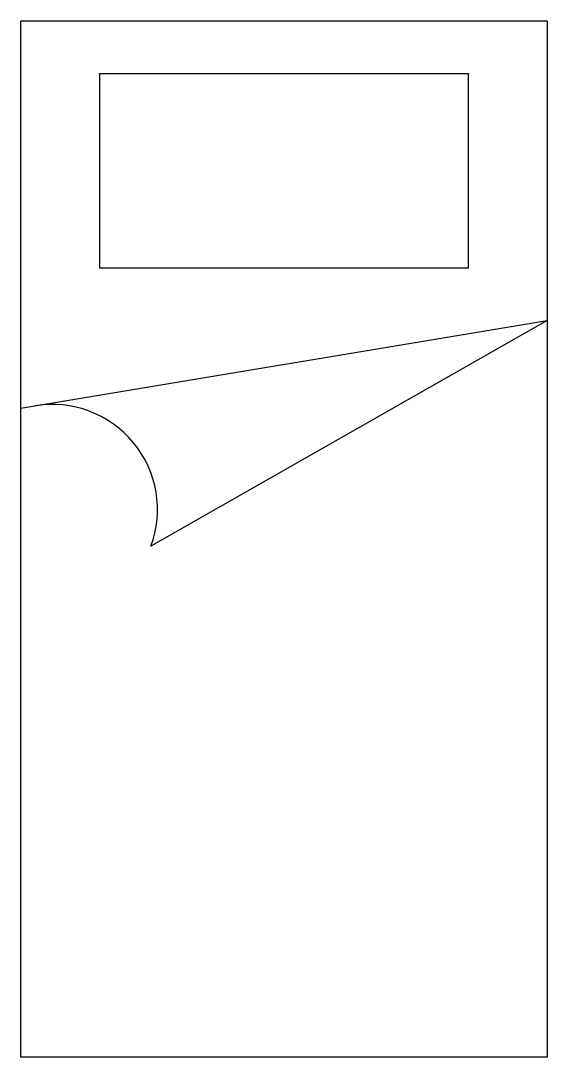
# Model space of a CAD drawing. Header units: inches. Extents: x 1155.9 to 1156.9, y 1700.14 to 1702.11.
import ezdxf

# ---------------------------------------------------------------- set-up
doc = ezdxf.new("R2010")
doc.units = ezdxf.units.IN
doc.header["$MEASUREMENT"] = 0
doc.layers.get('0').update_dxf_attribs({"linetype": 'CONTINUOUS'})

msp = doc.modelspace()

# ---------------------------------------------------------------- linework, layer by layer
at = {"color": 7}
for points in [[(1156.8952, 1702.1053), (1156.8952, 1700.1353), (1155.8952, 1700.1353), (1155.8952, 1702.1053)], [(1156.7452, 1702.0053), (1156.7452, 1701.6353), (1156.0452, 1701.6353), (1156.0452, 1702.0053)]]:
    msp.add_lwpolyline(points, close=True, dxfattribs=at)
msp.add_lwpolyline([(1155.8952, 1701.3687), (1156.8952, 1701.5353), (1156.1423, 1701.1067, 0.576907), (1155.9228, 1701.3733, 0.576907)], format="xyb", dxfattribs=at)

doc.saveas('drawing.dxf')
